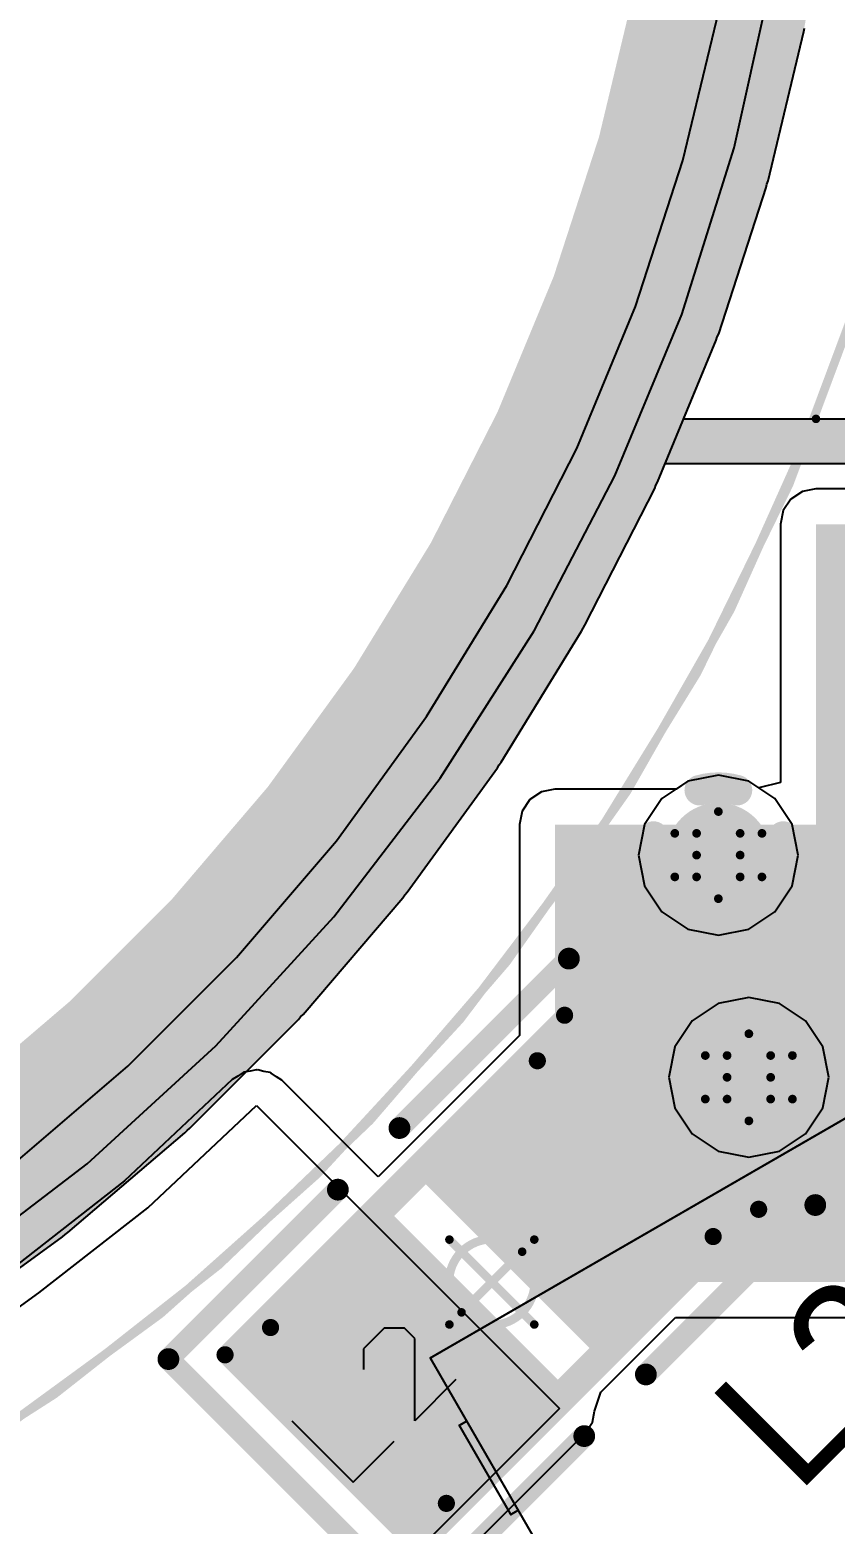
# Model space of a CAD drawing. Header units: millimetres. Extents: x 1.5 to 19.4, y 0 to 11.5.
# Drawn here: x 8.4274 to 8.6122, y 7.1004 to 7.4434 of the extents above; entities that cross this region are included whole.
import ezdxf

# ---------------------------------------------------------------- set-up
doc = ezdxf.new("R2010")
doc.units = ezdxf.units.MM
doc.header["$MEASUREMENT"] = 0
for name, color, linetype in [('BottomLayer', 5, 'Continuous'), ('DrillDrawing', 1, 'Continuous'), ('InternalPlane1', 76, 'Continuous'), ('InternalPlane2', 16, 'Continuous'), ('KeepOutLayer', 6, 'Continuous'), ('Mechanical1', 6, 'Continuous'), ('Mechanical13', 56, 'Continuous'), ('Mechanical15', 56, 'Continuous'), ('Mechanical2', 216, 'Continuous'), ('Mechanical4', 56, 'Continuous'), ('Mechanical5', 56, 'Continuous'), ('MultiLayer', 9, 'Continuous'), ('TopLayer', 1, 'Continuous'), ('TopOverlay', 2, 'Continuous'), ('TopPaste', 8, 'Continuous'), ('TopSolder', 216, 'Continuous'), ('ViaHoleLayer', 16, 'Continuous')]:
    doc.layers.add(name, color=color, linetype=linetype)

# ---------------------------------------------------------------- blocks, each defined once
blk = doc.blocks.new('0805_7')
at = {"layer": 'Mechanical1'}
for p, q in [((-0.055, 0.00999), (-0.055, -0.01)), ((-0.03167, 0.00999), (-0.03501, 0.00666)), ((-0.02501, 0.00999), (-0.03167, 0.00999)), ((-0.02168, 0.00666), (-0.02501, 0.00999)), ((-0.02168, 0.00333), (-0.02168, 0.00666)), ((-0.03501, -0.01), (-0.02168, 0.00333)), ((-0.055, -0.01), (-0.04167, -0.01)), ((-0.02168, -0.01), (-0.03501, -0.01))]:
    blk.add_line(p, q, dxfattribs=at)
at = {"layer": 'Mechanical13', "const_width": 0.00394}
for points in [[(-0.04331, 0.02854), (0.04331, 0.02854)], [(-0.04331, 0.02854), (-0.04331, -0.02854)], [(0.04331, 0.02854), (0.04331, -0.02854)], [(-0.04331, -0.02854), (0.04331, -0.02854)]]:
    blk.add_lwpolyline(points, dxfattribs=at)
at = {"layer": 'Mechanical13', "const_width": 0.00197}
for points in [[(-0.04429, 0.02854, 1), (-0.04232, 0.02854, 1)], [(-0.04429, 0.02854, 1), (-0.04232, 0.02854, 1)], [(0.04232, 0.02854, 1), (0.04429, 0.02854, 1)], [(0.04232, 0.02854, 1), (0.04429, 0.02854, 1)], [(-0.04429, -0.02854, 1), (-0.04232, -0.02854, 1)], [(-0.04429, -0.02854, 1), (-0.04232, -0.02854, 1)], [(0.04232, -0.02854, 1), (0.04429, -0.02854, 1)], [(0.04232, -0.02854, 1), (0.04429, -0.02854, 1)]]:
    blk.add_lwpolyline(points, format="xyb", close=True, dxfattribs=at)
at = {"layer": 'Mechanical15'}
for points, const_width in [([(-0.05512, 0.0315), (0.05512, 0.0315)], 0.00394), ([(-0.05512, 0.0315), (-0.05512, -0.0315)], 0.00394), ([(0.05512, 0.0315), (0.05512, -0.0315)], 0.00394), ([(0, 0.01378), (0, -0.01378)], 0.00197), ([(-0.01378, 0), (0.01378, 0)], 0.00197), ([(-0.05512, -0.0315), (0.05512, -0.0315)], 0.00394)]:
    blk.add_lwpolyline(points, dxfattribs=dict(at, const_width=const_width))
for points, const_width in [([(-0.0561, 0.0315, 1), (-0.05413, 0.0315, 1)], 0.00197), ([(-0.0561, 0.0315, 1), (-0.05413, 0.0315, 1)], 0.00197), ([(0.05413, 0.0315, 1), (0.0561, 0.0315, 1)], 0.00197), ([(0.05413, 0.0315, 1), (0.0561, 0.0315, 1)], 0.00197), ([(-0.00049, 0.01378, 1), (0.00049, 0.01378, 1)], 0.000984), ([(0.00984, 0, 1), (-0.00984, 0, 1)], 0.00197), ([(-0.01427, 0, 1), (-0.01329, 0, 1)], 0.000984), ([(-0.01033, 0, 1), (-0.00935, 0, 1)], 0.000984), ([(0.00935, 0, 1), (0.01033, 0, 1)], 0.000984), ([(0.01329, 0, 1), (0.01427, 0, 1)], 0.000984), ([(-0.00049, -0.01378, 1), (0.00049, -0.01378, 1)], 0.000984), ([(-0.0561, -0.0315, 1), (-0.05413, -0.0315, 1)], 0.00197), ([(-0.0561, -0.0315, 1), (-0.05413, -0.0315, 1)], 0.00197), ([(0.05413, -0.0315, 1), (0.0561, -0.0315, 1)], 0.00197), ([(0.05413, -0.0315, 1), (0.0561, -0.0315, 1)], 0.00197)]:
    blk.add_lwpolyline(points, format="xyb", close=True, dxfattribs=dict(at, const_width=const_width))
at = {"layer": 'TopLayer'}
for points in [[(-0.00787, -0.02756), (-0.00787, 0.02756), (-0.05118, -0.02756), (-0.05118, 0.02756)], [(0.05118, -0.02756), (0.05118, 0.02756), (0.00787, -0.02756), (0.00787, 0.02756)]]:
    blk.add_solid(points, dxfattribs=at)
at = {"layer": 'TopOverlay', "const_width": 0.005}
for points in [[(-0.065, 0.04), (-0.065, -0.04)], [(-0.065, 0.04), (-0.01, 0.04)], [(0.01, 0.04), (0.065, 0.04)], [(0.065, 0.04), (0.065, -0.04)], [(-0.065, -0.04), (-0.01, -0.04)], [(0.01, -0.04), (0.065, -0.04)]]:
    blk.add_lwpolyline(points, dxfattribs=at)
at = {"layer": 'TopOverlay', "const_width": 0.0025}
for points in [[(-0.06625, 0.04, 1), (-0.06375, 0.04, 1)], [(-0.06625, 0.04, 1), (-0.06375, 0.04, 1)], [(-0.01125, 0.04, 1), (-0.00875, 0.04, 1)], [(0.00875, 0.04, 1), (0.01125, 0.04, 1)], [(0.06375, 0.04, 1), (0.06625, 0.04, 1)], [(0.06375, 0.04, 1), (0.06625, 0.04, 1)], [(-0.06625, -0.04, 1), (-0.06375, -0.04, 1)], [(-0.06625, -0.04, 1), (-0.06375, -0.04, 1)], [(-0.01125, -0.04, 1), (-0.00875, -0.04, 1)], [(0.00875, -0.04, 1), (0.01125, -0.04, 1)], [(0.06375, -0.04, 1), (0.06625, -0.04, 1)], [(0.06375, -0.04, 1), (0.06625, -0.04, 1)]]:
    blk.add_lwpolyline(points, format="xyb", close=True, dxfattribs=at)
at = {"layer": 'TopPaste'}
for points in [[(-0.00787, -0.02756), (-0.00787, 0.02756), (-0.05118, -0.02756), (-0.05118, 0.02756)], [(0.05118, -0.02756), (0.05118, 0.02756), (0.00787, -0.02756), (0.00787, 0.02756)]]:
    blk.add_solid(points, dxfattribs=at)
at = {"layer": 'TopSolder'}
for points in [[(-0.00512, -0.03031), (-0.00512, 0.03032), (-0.05394, -0.03031), (-0.05394, 0.03032)], [(0.05394, -0.03031), (0.05394, 0.03032), (0.00512, -0.03031), (0.00512, 0.03032)]]:
    blk.add_solid(points, dxfattribs=at)

msp = doc.modelspace()

# ---------------------------------------------------------------- linework, layer by layer
at = {"layer": 'BottomLayer'}
for p, q in [((8.58907, 7.41635), (8.59776, 7.4555)), ((8.57701, 7.37809), (8.58907, 7.41635)), ((8.56166, 7.34104), (8.57701, 7.37809)), ((8.54314, 7.30546), (8.56166, 7.34104)), ((8.52159, 7.27163), (8.54314, 7.30546)), ((8.49718, 7.23981), (8.52159, 7.27163)), ((8.58542, 7.27233), (8.57839, 7.27093)), ((8.59244, 7.27093), (8.58542, 7.27233)), ((8.57839, 7.27093), (8.57244, 7.26695)), ((8.59839, 7.26695), (8.59244, 7.27093)), ((8.57244, 7.26695), (8.56846, 7.261)), ((8.60237, 7.261), (8.59839, 7.26695)), ((8.56846, 7.261), (8.56706, 7.25398)), ((8.60377, 7.25398), (8.60237, 7.261)), ((8.56706, 7.25398), (8.56846, 7.24695)), ((8.60237, 7.24695), (8.60377, 7.25398)), ((8.56846, 7.24695), (8.57244, 7.241)), ((8.59839, 7.241), (8.60237, 7.24695)), ((8.57244, 7.241), (8.57839, 7.23702)), ((8.59244, 7.23702), (8.59839, 7.241)), ((8.47008, 7.21024), (8.49718, 7.23981)), ((8.57839, 7.23702), (8.58542, 7.23562)), ((8.58542, 7.23562), (8.59244, 7.23702)), ((8.59242, 7.22133), (8.58539, 7.21993)), ((8.59944, 7.21993), (8.59242, 7.22133)), ((8.58539, 7.21993), (8.57944, 7.21595)), ((8.60539, 7.21595), (8.59944, 7.21993)), ((8.57944, 7.21595), (8.57546, 7.21)), ((8.60937, 7.21), (8.60539, 7.21595)), ((8.44051, 7.18315), (8.47008, 7.21024)), ((8.57546, 7.21), (8.57406, 7.20298)), ((8.61077, 7.20298), (8.60937, 7.21)), ((8.57406, 7.20298), (8.57546, 7.19595)), ((8.60937, 7.19595), (8.61077, 7.20298)), ((8.57546, 7.19595), (8.57944, 7.19)), ((8.60539, 7.19), (8.60937, 7.19595)), ((8.57944, 7.19), (8.58539, 7.18602)), ((8.59944, 7.18602), (8.60539, 7.19)), ((8.58539, 7.18602), (8.59242, 7.18462)), ((8.59242, 7.18462), (8.59944, 7.18602)), ((8.40869, 7.15873), (8.44051, 7.18315))]:
    msp.add_line(p, q, dxfattribs=at)
at = {"layer": 'BottomLayer', "const_width": 0.01}
for points in [[(8.58042, 7.25398, 1), (8.59042, 7.25398, 1)], [(8.58742, 7.20298, 1), (8.59742, 7.20298, 1)]]:
    msp.add_lwpolyline(points, format="xyb", close=True, dxfattribs=at)
at = {"layer": 'DrillDrawing', "const_width": 0.002}
for points in [[(8.58042, 7.25898), (8.58542, 7.26398)], [(8.58542, 7.26398), (8.59042, 7.25898)], [(8.57542, 7.25898), (8.58042, 7.25398)], [(8.57542, 7.25898), (8.58042, 7.25898)], [(8.59042, 7.25898), (8.59542, 7.25898)], [(8.59042, 7.25398), (8.59542, 7.25898)], [(8.57542, 7.24898), (8.58042, 7.25398)], [(8.59042, 7.25398), (8.59542, 7.24898)], [(8.57542, 7.24898), (8.58042, 7.24898)], [(8.58042, 7.24898), (8.58542, 7.24398)], [(8.58542, 7.24398), (8.59042, 7.24898)], [(8.59042, 7.24898), (8.59542, 7.24898)], [(8.58742, 7.20798), (8.59242, 7.21298)], [(8.59242, 7.21298), (8.59742, 7.20798)], [(8.58242, 7.20798), (8.58742, 7.20298)], [(8.58242, 7.20798), (8.58742, 7.20798)], [(8.59742, 7.20798), (8.60242, 7.20798)], [(8.59742, 7.20298), (8.60242, 7.20798)], [(8.58242, 7.19798), (8.58742, 7.20298)], [(8.59742, 7.20298), (8.60242, 7.19798)], [(8.58242, 7.19798), (8.58742, 7.19798)], [(8.58742, 7.19798), (8.59242, 7.19298)], [(8.59242, 7.19298), (8.59742, 7.19798)], [(8.59742, 7.19798), (8.60242, 7.19798)]]:
    msp.add_lwpolyline(points, dxfattribs=at)
at = {"layer": 'DrillDrawing', "const_width": 0.001}
for points in [[(8.58492, 7.26398, 1), (8.58592, 7.26398, 1)], [(8.58492, 7.26398, 1), (8.58592, 7.26398, 1)], [(8.57492, 7.25898, 1), (8.57592, 7.25898, 1)], [(8.57492, 7.25898, 1), (8.57592, 7.25898, 1)], [(8.57992, 7.25898, 1), (8.58092, 7.25898, 1)], [(8.57992, 7.25898, 1), (8.58092, 7.25898, 1)], [(8.58992, 7.25898, 1), (8.59092, 7.25898, 1)], [(8.58992, 7.25898, 1), (8.59092, 7.25898, 1)], [(8.59492, 7.25898, 1), (8.59592, 7.25898, 1)], [(8.59492, 7.25898, 1), (8.59592, 7.25898, 1)], [(8.57992, 7.25398, 1), (8.58092, 7.25398, 1)], [(8.57992, 7.25398, 1), (8.58092, 7.25398, 1)], [(8.58992, 7.25398, 1), (8.59092, 7.25398, 1)], [(8.58992, 7.25398, 1), (8.59092, 7.25398, 1)], [(8.57492, 7.24898, 1), (8.57592, 7.24898, 1)], [(8.57492, 7.24898, 1), (8.57592, 7.24898, 1)], [(8.57992, 7.24898, 1), (8.58092, 7.24898, 1)], [(8.57992, 7.24898, 1), (8.58092, 7.24898, 1)], [(8.58992, 7.24898, 1), (8.59092, 7.24898, 1)], [(8.58992, 7.24898, 1), (8.59092, 7.24898, 1)], [(8.59492, 7.24898, 1), (8.59592, 7.24898, 1)], [(8.59492, 7.24898, 1), (8.59592, 7.24898, 1)], [(8.58492, 7.24398, 1), (8.58592, 7.24398, 1)], [(8.58492, 7.24398, 1), (8.58592, 7.24398, 1)], [(8.59192, 7.21298, 1), (8.59292, 7.21298, 1)], [(8.59192, 7.21298, 1), (8.59292, 7.21298, 1)], [(8.58192, 7.20798, 1), (8.58292, 7.20798, 1)], [(8.58192, 7.20798, 1), (8.58292, 7.20798, 1)], [(8.58692, 7.20798, 1), (8.58792, 7.20798, 1)], [(8.58692, 7.20798, 1), (8.58792, 7.20798, 1)], [(8.59692, 7.20798, 1), (8.59792, 7.20798, 1)], [(8.59692, 7.20798, 1), (8.59792, 7.20798, 1)], [(8.60192, 7.20798, 1), (8.60292, 7.20798, 1)], [(8.60192, 7.20798, 1), (8.60292, 7.20798, 1)], [(8.58692, 7.20298, 1), (8.58792, 7.20298, 1)], [(8.58692, 7.20298, 1), (8.58792, 7.20298, 1)], [(8.59692, 7.20298, 1), (8.59792, 7.20298, 1)], [(8.59692, 7.20298, 1), (8.59792, 7.20298, 1)], [(8.58192, 7.19798, 1), (8.58292, 7.19798, 1)], [(8.58192, 7.19798, 1), (8.58292, 7.19798, 1)], [(8.58692, 7.19798, 1), (8.58792, 7.19798, 1)], [(8.58692, 7.19798, 1), (8.58792, 7.19798, 1)], [(8.59692, 7.19798, 1), (8.59792, 7.19798, 1)], [(8.59692, 7.19798, 1), (8.59792, 7.19798, 1)], [(8.60192, 7.19798, 1), (8.60292, 7.19798, 1)], [(8.60192, 7.19798, 1), (8.60292, 7.19798, 1)], [(8.59192, 7.19298, 1), (8.59292, 7.19298, 1)], [(8.59192, 7.19298, 1), (8.59292, 7.19298, 1)]]:
    msp.add_lwpolyline(points, format="xyb", close=True, dxfattribs=at)
at = {"layer": 'InternalPlane1'}
for p, q in [((8.59683, 7.40873), (8.60506, 7.44302)), ((8.60506, 7.44302), (8.60517, 7.4438)), ((8.59657, 7.40798), (8.59683, 7.40873)), ((8.5855, 7.37366), (8.5964, 7.40721)), ((8.5964, 7.40721), (8.59657, 7.40798)), ((8.57146, 7.3396), (8.58495, 7.37218)), ((8.58495, 7.37218), (8.58518, 7.37294)), ((8.58518, 7.37294), (8.5855, 7.37366)), ((8.55479, 7.30674), (8.5708, 7.33817)), ((8.5708, 7.33817), (8.57109, 7.3389)), ((8.57109, 7.3389), (8.57146, 7.3396)), ((8.55401, 7.30537), (8.55436, 7.30608)), ((8.55436, 7.30608), (8.55479, 7.30674)), ((8.53559, 7.2753), (8.55401, 7.30537)), ((8.53511, 7.27467), (8.53559, 7.2753)), ((8.51398, 7.24545), (8.53471, 7.27398)), ((8.53471, 7.27398), (8.53511, 7.27467)), ((8.4901, 7.21739), (8.513, 7.24421)), ((8.513, 7.24421), (8.51346, 7.24486)), ((8.51346, 7.24486), (8.51398, 7.24545)), ((8.48903, 7.21623), (8.48953, 7.21685)), ((8.48953, 7.21685), (8.4901, 7.21739)), ((8.46409, 7.1913), (8.48903, 7.21623)), ((8.43611, 7.16732), (8.46293, 7.19023)), ((8.46293, 7.19023), (8.46348, 7.19079)), ((8.46348, 7.19079), (8.46409, 7.1913)), ((8.40634, 7.14561), (8.43487, 7.16634)), ((8.43487, 7.16634), (8.43546, 7.16687)), ((8.43546, 7.16687), (8.43611, 7.16732))]:
    msp.add_line(p, q, dxfattribs=at)
at = {"layer": 'InternalPlane1', "const_width": 0.04}
for points in [[(8.58552, 7.44771), (8.59104, 7.48255)], [(8.57729, 7.41342), (8.58552, 7.44771)], [(8.56639, 7.37988), (8.57729, 7.41342)], [(8.55289, 7.34729), (8.56639, 7.37988)], [(8.53688, 7.31587), (8.55289, 7.34729)], [(8.51845, 7.2858), (8.53688, 7.31587)], [(8.49772, 7.25726), (8.51845, 7.2858)], [(8.47482, 7.23045), (8.49772, 7.25726)], [(8.44988, 7.20551), (8.47482, 7.23045)], [(8.42306, 7.1826), (8.44988, 7.20551)], [(8.39453, 7.16187), (8.42306, 7.1826)]]:
    msp.add_lwpolyline(points, dxfattribs=at)
at = {"layer": 'InternalPlane1'}
for points, const_width in [([(8.57552, 7.44771, 1), (8.59552, 7.44771, 1)], 0.02), ([(8.57552, 7.44771, 1), (8.59552, 7.44771, 1)], 0.02), ([(8.56729, 7.41342, 1), (8.58729, 7.41342, 1)], 0.02), ([(8.56729, 7.41342, 1), (8.58729, 7.41342, 1)], 0.02), ([(8.55639, 7.37988, 1), (8.57639, 7.37988, 1)], 0.02), ([(8.55639, 7.37988, 1), (8.57639, 7.37988, 1)], 0.02), ([(8.54289, 7.34729, 1), (8.56289, 7.34729, 1)], 0.02), ([(8.54289, 7.34729, 1), (8.56289, 7.34729, 1)], 0.02), ([(8.52688, 7.31587, 1), (8.54688, 7.31587, 1)], 0.02), ([(8.52688, 7.31587, 1), (8.54688, 7.31587, 1)], 0.02), ([(8.50845, 7.2858, 1), (8.52845, 7.2858, 1)], 0.02), ([(8.50845, 7.2858, 1), (8.52845, 7.2858, 1)], 0.02), ([(8.48772, 7.25726, 1), (8.50772, 7.25726, 1)], 0.02), ([(8.48772, 7.25726, 1), (8.50772, 7.25726, 1)], 0.02), ([(8.57942, 7.25398, 1), (8.59142, 7.25398, 1)], 0.012), ([(8.46482, 7.23045, 1), (8.48482, 7.23045, 1)], 0.02), ([(8.46482, 7.23045, 1), (8.48482, 7.23045, 1)], 0.02), ([(8.43988, 7.20551, 1), (8.45988, 7.20551, 1)], 0.02), ([(8.43988, 7.20551, 1), (8.45988, 7.20551, 1)], 0.02), ([(8.58642, 7.20298, 1), (8.59842, 7.20298, 1)], 0.012), ([(8.41306, 7.1826, 1), (8.43306, 7.1826, 1)], 0.02), ([(8.41306, 7.1826, 1), (8.43306, 7.1826, 1)], 0.02)]:
    msp.add_lwpolyline(points, format="xyb", close=True, dxfattribs=dict(at, const_width=const_width))
at = {"layer": 'InternalPlane2'}
for p, q in [((8.59683, 7.40873), (8.60506, 7.44302)), ((8.60506, 7.44302), (8.60517, 7.4438)), ((8.59657, 7.40798), (8.59683, 7.40873)), ((8.5855, 7.37366), (8.5964, 7.40721)), ((8.5964, 7.40721), (8.59657, 7.40798)), ((8.57745, 7.35407), (8.58495, 7.37218)), ((8.58495, 7.37218), (8.58518, 7.37294)), ((8.58518, 7.37294), (8.5855, 7.37366)), ((8.73242, 7.35407), (8.57745, 7.35407)), ((8.57146, 7.3396), (8.57323, 7.34388)), ((8.57323, 7.34388), (8.72732, 7.34388)), ((8.55479, 7.30674), (8.5708, 7.33817)), ((8.5708, 7.33817), (8.57109, 7.3389)), ((8.57109, 7.3389), (8.57146, 7.3396)), ((8.55401, 7.30537), (8.55436, 7.30608)), ((8.55436, 7.30608), (8.55479, 7.30674)), ((8.53559, 7.2753), (8.55401, 7.30537)), ((8.53511, 7.27467), (8.53559, 7.2753)), ((8.51398, 7.24545), (8.53471, 7.27398)), ((8.53471, 7.27398), (8.53511, 7.27467)), ((8.4901, 7.21739), (8.513, 7.24421)), ((8.513, 7.24421), (8.51346, 7.24486)), ((8.51346, 7.24486), (8.51398, 7.24545)), ((8.48903, 7.21623), (8.48953, 7.21685)), ((8.48953, 7.21685), (8.4901, 7.21739)), ((8.46409, 7.1913), (8.48903, 7.21623)), ((8.43611, 7.16732), (8.46293, 7.19023)), ((8.46293, 7.19023), (8.46348, 7.19079)), ((8.46348, 7.19079), (8.46409, 7.1913)), ((8.40634, 7.14561), (8.43487, 7.16634)), ((8.43487, 7.16634), (8.43546, 7.16687)), ((8.43546, 7.16687), (8.43611, 7.16732))]:
    msp.add_line(p, q, dxfattribs=at)
for points, const_width in [([(8.58552, 7.44771), (8.59104, 7.48255)], 0.04), ([(8.57729, 7.41342), (8.58552, 7.44771)], 0.04), ([(8.56639, 7.37988), (8.57729, 7.41342)], 0.04), ([(8.55289, 7.34729), (8.56639, 7.37988)], 0.04), ([(8.53688, 7.31587), (8.55289, 7.34729)], 0.04), ([(8.55385, 7.34898), (8.73242, 7.34898)], 0.01), ([(8.51845, 7.2858), (8.53688, 7.31587)], 0.04), ([(8.49772, 7.25726), (8.51845, 7.2858)], 0.04), ([(8.47482, 7.23045), (8.49772, 7.25726)], 0.04), ([(8.44988, 7.20551), (8.47482, 7.23045)], 0.04), ([(8.42306, 7.1826), (8.44988, 7.20551)], 0.04), ([(8.39453, 7.16187), (8.42306, 7.1826)], 0.04)]:
    msp.add_lwpolyline(points, dxfattribs=dict(at, const_width=const_width))
for points, const_width in [([(8.57552, 7.44771, 1), (8.59552, 7.44771, 1)], 0.02), ([(8.57552, 7.44771, 1), (8.59552, 7.44771, 1)], 0.02), ([(8.56729, 7.41342, 1), (8.58729, 7.41342, 1)], 0.02), ([(8.56729, 7.41342, 1), (8.58729, 7.41342, 1)], 0.02), ([(8.55639, 7.37988, 1), (8.57639, 7.37988, 1)], 0.02), ([(8.55639, 7.37988, 1), (8.57639, 7.37988, 1)], 0.02), ([(8.54289, 7.34729, 1), (8.56289, 7.34729, 1)], 0.02), ([(8.54289, 7.34729, 1), (8.56289, 7.34729, 1)], 0.02), ([(8.55135, 7.34898, 1), (8.55635, 7.34898, 1)], 0.005), ([(8.52688, 7.31587, 1), (8.54688, 7.31587, 1)], 0.02), ([(8.52688, 7.31587, 1), (8.54688, 7.31587, 1)], 0.02), ([(8.50845, 7.2858, 1), (8.52845, 7.2858, 1)], 0.02), ([(8.50845, 7.2858, 1), (8.52845, 7.2858, 1)], 0.02), ([(8.48772, 7.25726, 1), (8.50772, 7.25726, 1)], 0.02), ([(8.48772, 7.25726, 1), (8.50772, 7.25726, 1)], 0.02), ([(8.57939, 7.26888, 1), (8.58289, 7.26888, 1)], 0.0035), ([(8.58794, 7.26888, 1), (8.59144, 7.26888, 1)], 0.0035), ([(8.56877, 7.25825, 1), (8.57227, 7.25825, 1)], 0.0035), ([(8.59857, 7.25825, 1), (8.60207, 7.25825, 1)], 0.0035), ([(8.56877, 7.2497, 1), (8.57227, 7.2497, 1)], 0.0035), ([(8.59857, 7.2497, 1), (8.60207, 7.2497, 1)], 0.0035), ([(8.46482, 7.23045, 1), (8.48482, 7.23045, 1)], 0.02), ([(8.46482, 7.23045, 1), (8.48482, 7.23045, 1)], 0.02), ([(8.57939, 7.23908, 1), (8.58289, 7.23908, 1)], 0.0035), ([(8.58794, 7.23908, 1), (8.59144, 7.23908, 1)], 0.0035), ([(8.43988, 7.20551, 1), (8.45988, 7.20551, 1)], 0.02), ([(8.43988, 7.20551, 1), (8.45988, 7.20551, 1)], 0.02), ([(8.58639, 7.21788, 1), (8.58989, 7.21788, 1)], 0.0035), ([(8.59494, 7.21788, 1), (8.59844, 7.21788, 1)], 0.0035), ([(8.57577, 7.20725, 1), (8.57927, 7.20725, 1)], 0.0035), ([(8.60557, 7.20725, 1), (8.60907, 7.20725, 1)], 0.0035), ([(8.41306, 7.1826, 1), (8.43306, 7.1826, 1)], 0.02), ([(8.41306, 7.1826, 1), (8.43306, 7.1826, 1)], 0.02), ([(8.57577, 7.1987, 1), (8.57927, 7.1987, 1)], 0.0035), ([(8.60557, 7.1987, 1), (8.60907, 7.1987, 1)], 0.0035), ([(8.58639, 7.18808, 1), (8.58989, 7.18808, 1)], 0.0035), ([(8.59494, 7.18808, 1), (8.59844, 7.18808, 1)], 0.0035)]:
    msp.add_lwpolyline(points, format="xyb", close=True, dxfattribs=dict(at, const_width=const_width))
at = {"layer": 'InternalPlane2', "const_width": 0.007}
for points in [[(8.58114, 7.26888, -0.140541), (8.58969, 7.26888)], [(8.57052, 7.2497, -0.140541), (8.57052, 7.25825)], [(8.60032, 7.25825, -0.140541), (8.60032, 7.2497)], [(8.58969, 7.23908, -0.140541), (8.58114, 7.23908)], [(8.58814, 7.21788, -0.140541), (8.59669, 7.21788)], [(8.57752, 7.1987, -0.140541), (8.57752, 7.20725)], [(8.60732, 7.20725, -0.140541), (8.60732, 7.1987)], [(8.59669, 7.18808, -0.140541), (8.58814, 7.18808)]]:
    msp.add_lwpolyline(points, format="xyb", dxfattribs=at)
at = {"layer": 'KeepOutLayer', "const_width": 0.005}
msp.add_lwpolyline([(8.5938, 7.53534, 1), (7.69617, 7.53534, 1)], format="xyb", close=True, dxfattribs=at)
at = {"layer": 'Mechanical2', "const_width": 0.00197}
for points in [[(8.60783, 7.35412, -2.449692), (8.33569, 7.99437)], [(8.16247, 8.03208, -0.98256), (8.14498, 7.03829)]]:
    msp.add_lwpolyline(points, format="xyb", dxfattribs=at)
at = {"layer": 'Mechanical2', "const_width": 0.000984}
msp.add_lwpolyline([(8.60734, 7.35412, 1), (8.60832, 7.35412, 1)], format="xyb", close=True, dxfattribs=at)
at = {"layer": 'Mechanical4', "const_width": 0.005}
msp.add_lwpolyline([(8.5938, 7.53534, 1), (7.69617, 7.53534, 1)], format="xyb", close=True, dxfattribs=at)
at = {"layer": 'Mechanical5', "const_width": 0.0005}
for points in [[(8.51929, 7.13855), (8.63863, 7.20745)], [(8.51929, 7.13855), (8.58819, 7.01922)], [(8.52595, 7.12307), (8.52766, 7.12406)], [(8.52595, 7.12307), (8.53777, 7.10262)], [(8.53777, 7.10262), (8.53947, 7.1036)]]:
    msp.add_lwpolyline(points, dxfattribs=at)
at = {"layer": 'Mechanical5', "const_width": 0.00025}
for points in [[(8.51917, 7.13855, 1), (8.51942, 7.13855, 1)], [(8.51917, 7.13855, 1), (8.51942, 7.13855, 1)], [(8.52753, 7.12406, 1), (8.52778, 7.12406, 1)], [(8.52583, 7.12307, 1), (8.52608, 7.12307, 1)], [(8.52583, 7.12307, 1), (8.52608, 7.12307, 1)], [(8.53935, 7.1036, 1), (8.5396, 7.1036, 1)], [(8.53764, 7.10262, 1), (8.53789, 7.10262, 1)], [(8.53764, 7.10262, 1), (8.53789, 7.10262, 1)]]:
    msp.add_lwpolyline(points, format="xyb", close=True, dxfattribs=at)
at = {"layer": 'MultiLayer'}
for p, q in [((8.57729, 7.41342), (8.58552, 7.44771)), ((8.56639, 7.37988), (8.57729, 7.41342)), ((8.55289, 7.34729), (8.56639, 7.37988)), ((8.53688, 7.31587), (8.55289, 7.34729)), ((8.51845, 7.2858), (8.53688, 7.31587)), ((8.49772, 7.25726), (8.51845, 7.2858)), ((8.47482, 7.23045), (8.49772, 7.25726)), ((8.44988, 7.20551), (8.47482, 7.23045)), ((8.42306, 7.1826), (8.44988, 7.20551))]:
    msp.add_line(p, q, dxfattribs=at)
at = {"layer": 'MultiLayer', "const_width": 0.01}
for points in [[(8.58042, 7.25398, 1), (8.59042, 7.25398, 1)], [(8.58742, 7.20298, 1), (8.59742, 7.20298, 1)]]:
    msp.add_lwpolyline(points, format="xyb", close=True, dxfattribs=at)
at = {"layer": 'TopLayer'}
for p, q in [((8.58907, 7.41635), (8.59776, 7.4555)), ((8.57701, 7.37809), (8.58907, 7.41635)), ((8.56166, 7.34104), (8.57701, 7.37809)), ((8.54314, 7.30546), (8.56166, 7.34104)), ((8.60471, 7.33747), (8.60206, 7.3357)), ((8.60783, 7.33809), (8.60471, 7.33747)), ((8.72564, 7.33809), (8.60783, 7.33809)), ((8.60206, 7.3357), (8.60029, 7.33306)), ((8.60029, 7.33306), (8.59967, 7.32994)), ((8.59967, 7.32994), (8.59967, 7.27065)), ((8.52159, 7.27163), (8.54314, 7.30546)), ((8.49718, 7.23981), (8.52159, 7.27163)), ((8.58542, 7.27233), (8.57839, 7.27093)), ((8.59244, 7.27093), (8.58542, 7.27233)), ((8.54479, 7.26851), (8.54214, 7.26674)), ((8.54791, 7.26913), (8.54479, 7.26851)), ((8.5757, 7.26913), (8.54791, 7.26913)), ((8.57839, 7.27093), (8.5757, 7.26913)), ((8.59467, 7.26944), (8.59244, 7.27093)), ((8.59967, 7.27065), (8.59467, 7.26944)), ((8.54214, 7.26674), (8.54037, 7.2641)), ((8.54037, 7.2641), (8.53975, 7.26098)), ((8.53975, 7.26098), (8.53975, 7.2126)), ((8.47008, 7.21024), (8.49718, 7.23981)), ((8.44051, 7.18315), (8.47008, 7.21024)), ((8.53975, 7.2126), (8.50731, 7.18016)), ((8.47507, 7.20324), (8.47383, 7.20246)), ((8.4763, 7.20405), (8.47507, 7.20324)), ((8.47642, 7.20408), (8.4763, 7.20405)), ((8.47652, 7.20414), (8.47642, 7.20408)), ((8.47797, 7.20439), (8.47652, 7.20414)), ((8.47942, 7.20468), (8.47797, 7.20439)), ((8.47954, 7.20465), (8.47942, 7.20468)), ((8.47966, 7.20467), (8.47954, 7.20465)), ((8.4811, 7.20434), (8.47966, 7.20467)), ((8.48254, 7.20405), (8.4811, 7.20434)), ((8.48264, 7.20398), (8.48254, 7.20405)), ((8.48276, 7.20396), (8.48264, 7.20398)), ((8.48396, 7.2031), (8.48276, 7.20396)), ((8.48518, 7.20229), (8.48396, 7.2031)), ((8.47383, 7.20246), (8.4491, 7.17918)), ((8.50731, 7.18016), (8.48518, 7.20229)), ((8.45442, 7.17298), (8.47942, 7.19652)), ((8.47942, 7.19652), (8.54896, 7.12698)), ((8.40869, 7.15873), (8.44051, 7.18315)), ((8.4491, 7.17918), (8.42452, 7.16003)), ((8.42942, 7.1535), (8.45442, 7.17298)), ((8.39542, 7.12898), (8.42942, 7.1535)), ((8.55847, 7.13074), (8.57555, 7.14782)), ((8.57555, 7.14782), (8.72542, 7.14782)), ((8.55699, 7.12636), (8.55847, 7.13074)), ((8.55847, 7.13074), (8.55847, 7.13074)), ((8.54896, 7.12698), (8.50496, 7.08298)), ((8.55649, 7.12385), (8.55699, 7.12636)), ((8.51309, 7.07957), (8.55473, 7.12121)), ((8.55473, 7.12121), (8.55649, 7.12385))]:
    msp.add_line(p, q, dxfattribs=at)
at = {"layer": 'TopLayer', "const_width": 0.01}
for points in [[(8.58042, 7.25398, 1), (8.59042, 7.25398, 1)], [(8.58742, 7.20298, 1), (8.59742, 7.20298, 1)]]:
    msp.add_lwpolyline(points, format="xyb", close=True, dxfattribs=at)
at = {"layer": 'TopLayer'}
for points in [[(8.60783, 7.21498), (8.72564, 7.21498), (8.60783, 7.32994), (8.72564, 7.32994)], [(8.54791, 7.15598), (8.72542, 7.15598), (8.54791, 7.26098), (8.72542, 7.26098)]]:
    msp.add_solid(points, dxfattribs=at)
at = {"layer": 'ViaHoleLayer', "const_width": 0.005}
for points in [[(8.58292, 7.25398, 1), (8.58792, 7.25398, 1)], [(8.58992, 7.20298, 1), (8.59492, 7.20298, 1)]]:
    msp.add_lwpolyline(points, format="xyb", close=True, dxfattribs=at)

# ---------------------------------------------------------------- block references
at = {"rotation": 45}
msp.add_blockref('0805_7', (8.53342, 7.15598), dxfattribs=at)

# ---------------------------------------------------------------- texts
at = {"layer": 'TopOverlay'}
msp.add_text('L2', height=0.03, rotation=45, dxfattribs=at).set_placement((8.60342, 7.10698))

doc.saveas('drawing.dxf')
